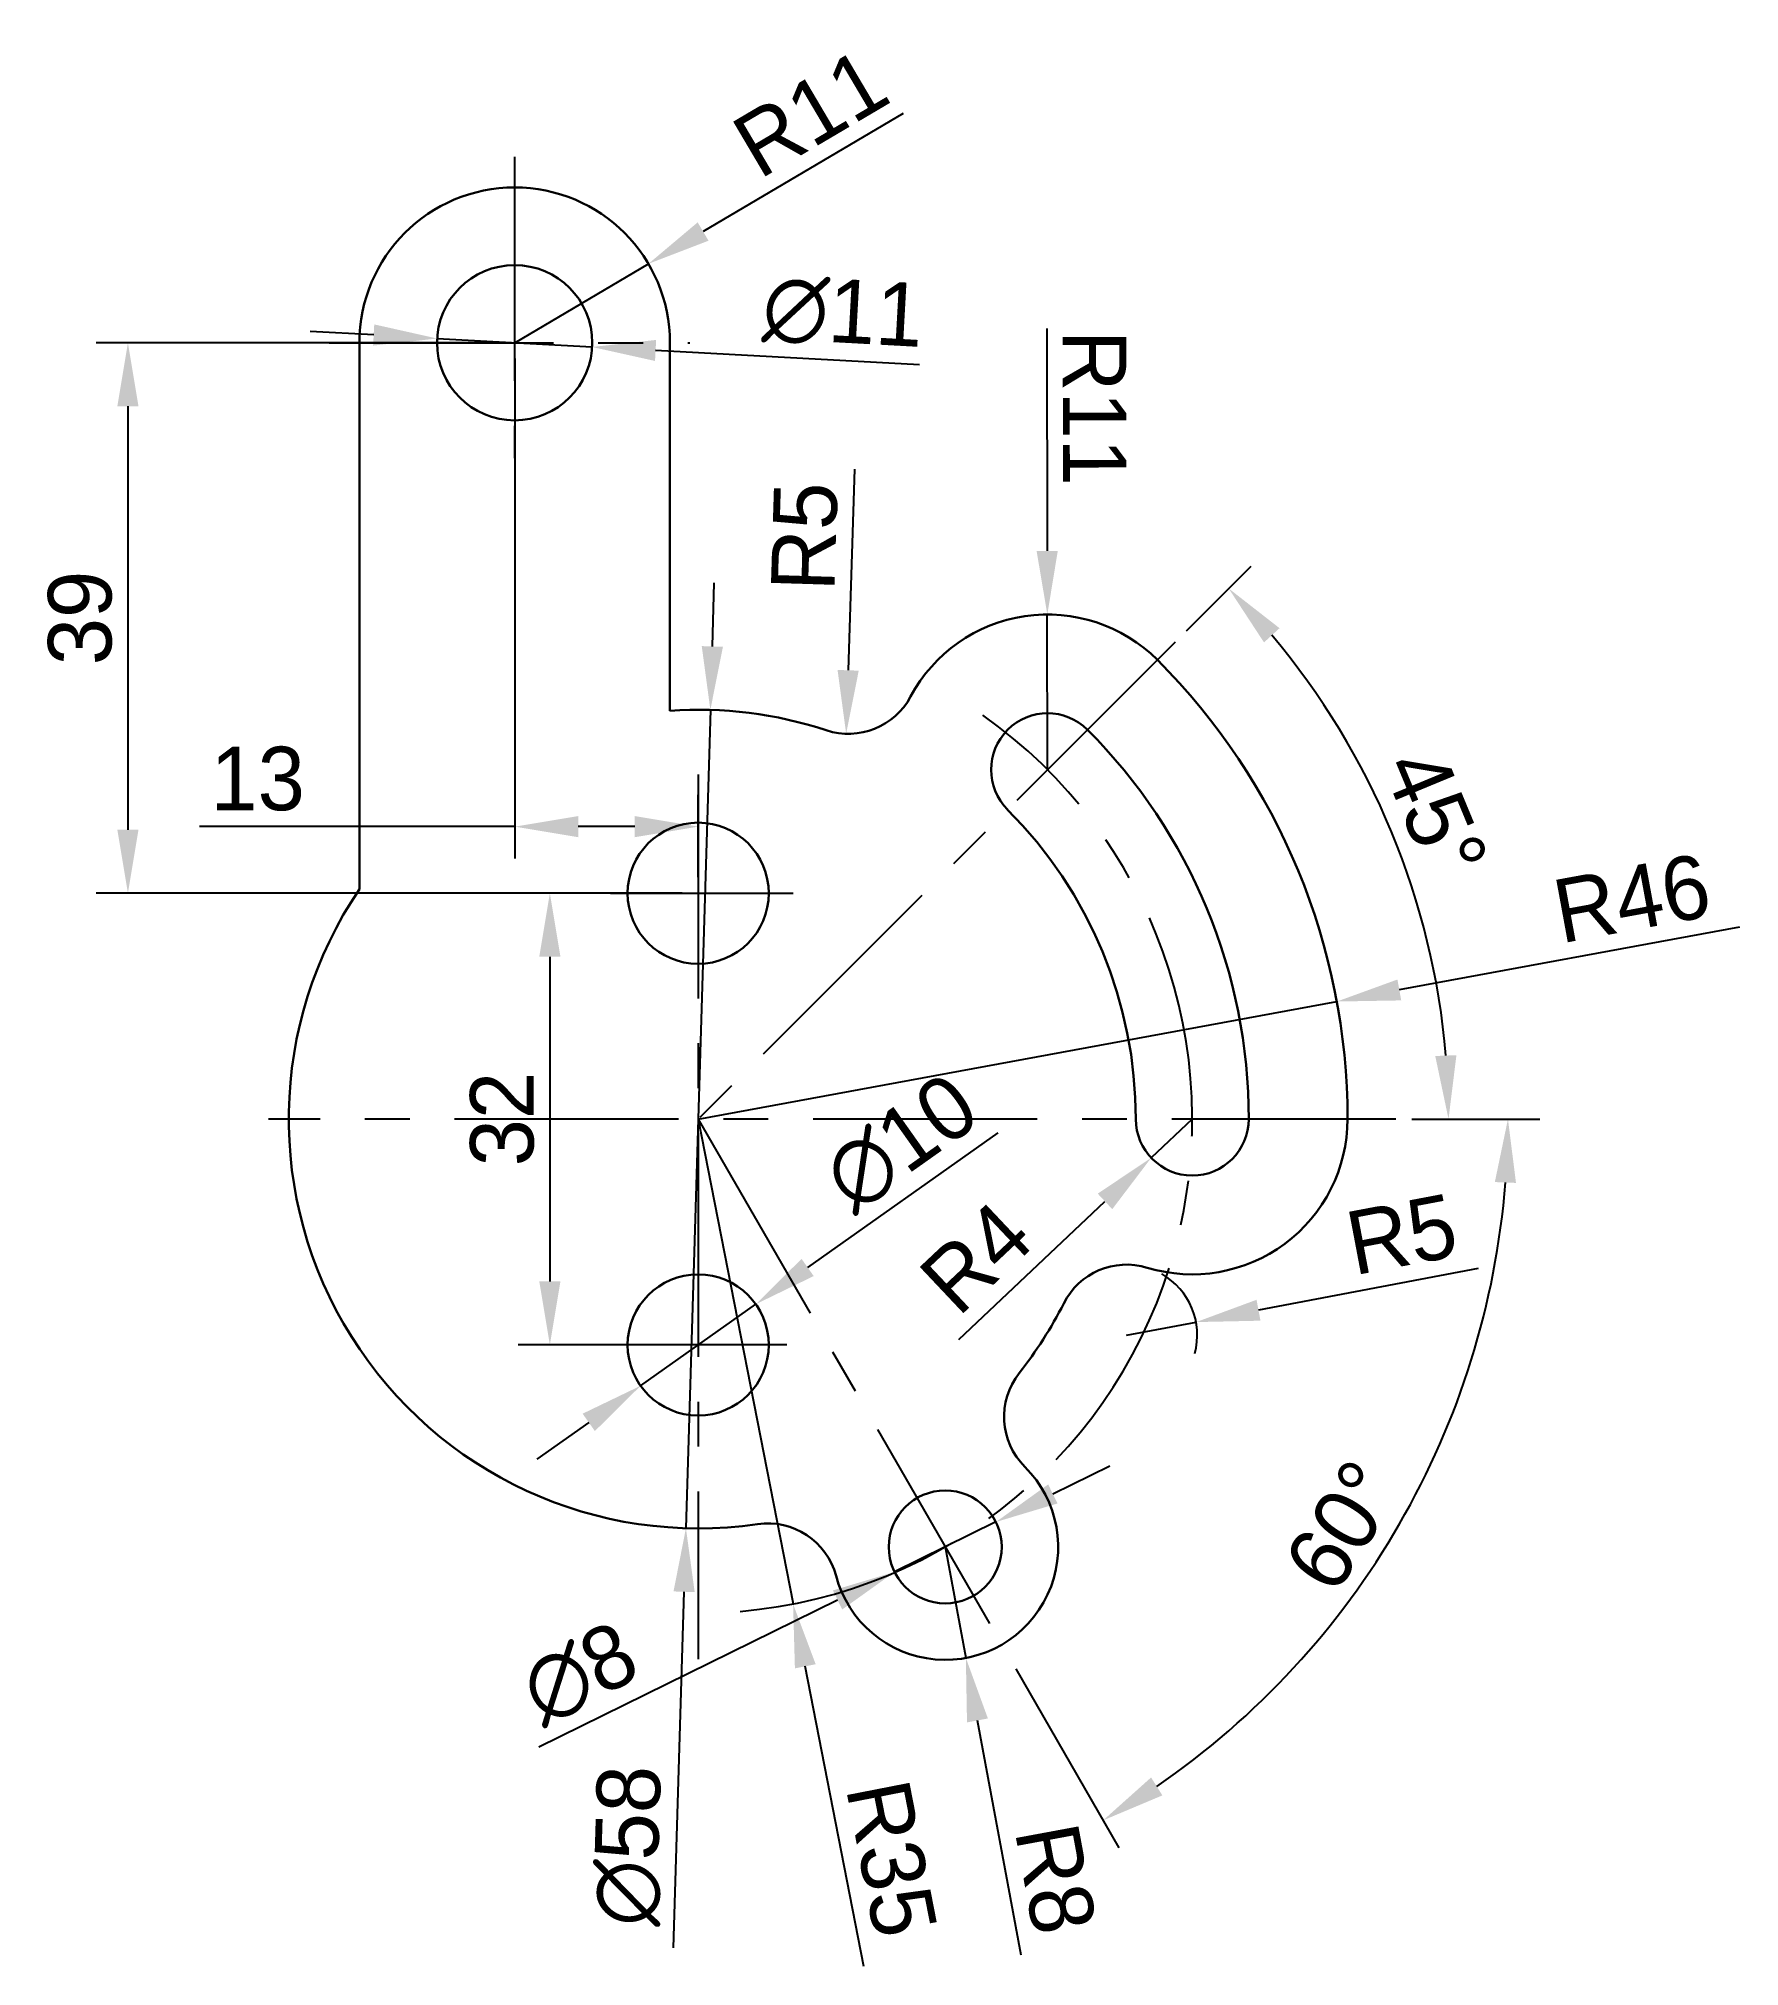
# Model space of a CAD drawing. Header units: millimetres. Extents: x 496 to 617, y 96 to 233.
import ezdxf

# ---------------------------------------------------------------- set-up
doc = ezdxf.new("R2010")
doc.units = ezdxf.units.MM
doc.linetypes.add('CENTER', pattern=[50.8, 31.75, -6.35, 6.35, -6.35])
doc.dimstyles.new('ISO-25', dxfattribs={"dimscale": 1.8, "dimtxt": 2.5, "dimasz": 2.5, "dimexe": 1.25, "dimexo": 0.625, "dimtad": 1, "dimdsep": 46, "dimtxsty": 'Standard', "dimcen": 2.5, "dimadec": 0, "dimazin": 0, "dimtfac": 1, "dimtmove": 0, "dimatfit": 3, "dimfxl": 0, "dimarcsym": 0})

# ---------------------------------------------------------------- blocks, each defined once
blk = doc.blocks.new('*D1')
at = {"color": 0, "lineweight": -2, "transparency": 16777216}
for p, q in [((541.98, 172.1), (530.35, 172.1)), ((532.6, 167.6), (532.6, 144.6)), ((541.98, 140.1), (530.35, 140.1))]:
    blk.add_line(p, q, dxfattribs=at)
at = {"color": 0, "transparency": 16777216}
for points in [[(531.85, 167.6), (533.35, 167.6), (532.6, 172.1)], [(531.85, 144.6), (533.35, 144.6), (532.6, 140.1)]]:
    blk.add_solid(points, dxfattribs=at)
at = {"layer": 'Defpoints', "color": 0, "transparency": 16777216}
for p in [(543.11, 172.1), (532.6, 140.1), (543.11, 140.1)]:
    blk.add_point(p, dxfattribs=at)
at = {"color": 0, "transparency": 16777216, "insert": (529.23, 156.1), "char_height": 4.5, "attachment_point": 5, "rotation": 90}
blk.add_mtext('32', dxfattribs=at)
blk = doc.blocks.new('*D2')
at = {"color": 0, "lineweight": -2, "transparency": 16777216}
for p, q in [((564.33, 155.12), (550.86, 145.59)), ((539.03, 137.21), (547.19, 142.99)), ((535.35, 134.61), (531.68, 132.01))]:
    blk.add_line(p, q, dxfattribs=at)
at = {"color": 0, "transparency": 16777216}
for points in [[(550.43, 146.2), (551.29, 144.98), (547.19, 142.99)], [(534.92, 135.23), (535.79, 134), (539.03, 137.21)]]:
    blk.add_solid(points, dxfattribs=at)
at = {"layer": 'Defpoints', "color": 0, "transparency": 16777216}
for p in [(547.19, 142.99), (539.03, 137.21)]:
    blk.add_point(p, dxfattribs=at)
at = {"color": 0, "transparency": 16777216, "insert": (557.48, 154.41), "char_height": 4.5, "attachment_point": 5, "rotation": 35.2898}
blk.add_mtext('∅10', dxfattribs=at)
blk = doc.blocks.new('*D3')
at = {"color": 0, "lineweight": -2, "transparency": 16777216}
for p, q in [((593.65, 156.1), (602.72, 156.1)), ((565.6, 117.15), (572.91, 104.48))]:
    blk.add_line(p, q, dxfattribs=at)
blk.add_arc((543.11, 156.1), 57.36, 304.4959, 355.5041, dxfattribs=at)
at = {"color": 0, "transparency": 16777216}
for points in [[(599.54, 151.64), (601.04, 151.58), (600.47, 156.1)], [(575.99, 108.19), (575.19, 109.46), (571.79, 106.42)]]:
    blk.add_solid(points, dxfattribs=at)
at = {"layer": 'Defpoints', "color": 0, "transparency": 16777216}
for p in [(512.66, 156.1), (543.11, 156.1), (592.52, 156.1), (597.01, 136.48), (565.03, 118.12)]:
    blk.add_point(p, dxfattribs=at)
at = {"color": 0, "transparency": 16777216, "insert": (588.76, 127.29), "char_height": 4.5, "attachment_point": 5, "rotation": 57.741}
blk.add_mtext('60\\M+5A1E3', dxfattribs=at)
blk = doc.blocks.new('*D4')
at = {"color": 0, "lineweight": -2, "transparency": 16777216}
for p, q in [((577.7, 190.69), (582.28, 195.28)), ((593.65, 156.1), (598.51, 156.1))]:
    blk.add_line(p, q, dxfattribs=at)
blk.add_arc((543.11, 156.1), 53.16, 4.852, 40.148, dxfattribs=at)
at = {"color": 0, "transparency": 16777216}
for points in [[(583.19, 189.87), (584.29, 190.88), (580.69, 193.69)], [(596.82, 160.63), (595.32, 160.57), (596.26, 156.1)]]:
    blk.add_solid(points, dxfattribs=at)
at = {"layer": 'Defpoints', "color": 0, "transparency": 16777216}
for p in [(576.9, 189.9), (594.45, 169.86), (512.66, 156.1), (543.11, 156.1), (592.52, 156.1)]:
    blk.add_point(p, dxfattribs=at)
at = {"color": 0, "transparency": 16777216, "insert": (595.33, 177.74), "char_height": 4.5, "attachment_point": 5, "rotation": 292.5}
blk.add_mtext('45\\M+5A1E3', dxfattribs=at)
blk = doc.blocks.new('*D5')
at = {"color": 0, "lineweight": -2, "transparency": 16777216}
for p, q in [((578.11, 156.1), (575.2, 153.36)), ((561.56, 140.49), (571.92, 150.27))]:
    blk.add_line(p, q, dxfattribs=at)
at = {"color": 0, "transparency": 16777216}
blk.add_solid([(571.41, 150.82), (572.44, 149.72), (575.2, 153.36)], dxfattribs=at)
at = {"layer": 'Defpoints', "color": 0, "transparency": 16777216}
for p in [(578.11, 156.1), (575.2, 153.36)]:
    blk.add_point(p, dxfattribs=at)
at = {"color": 0, "transparency": 16777216, "insert": (562.79, 146.29), "char_height": 4.5, "attachment_point": 5, "rotation": 43.3246}
blk.add_mtext('R4', dxfattribs=at)
blk = doc.blocks.new('*D6')
at = {"color": 0, "lineweight": -2, "transparency": 16777216}
for p, q in [((544.11, 189.59), (544.24, 194.09)), ((543.97, 185.09), (542.24, 127.12)), ((541.35, 97.39), (542.11, 122.62))]:
    blk.add_line(p, q, dxfattribs=at)
at = {"color": 0, "transparency": 16777216}
for points in [[(543.36, 189.61), (544.86, 189.56), (543.97, 185.09)], [(541.36, 122.64), (542.86, 122.59), (542.24, 127.12)]]:
    blk.add_solid(points, dxfattribs=at)
at = {"layer": 'Defpoints', "color": 0, "transparency": 16777216}
for p in [(543.97, 185.09), (542.24, 127.12)]:
    blk.add_point(p, dxfattribs=at)
at = {"color": 0, "transparency": 16777216, "insert": (538.19, 104.62), "char_height": 4.5, "attachment_point": 5, "rotation": 88.2905}
blk.add_mtext('∅58', dxfattribs=at)
blk = doc.blocks.new('*D7')
at = {"color": 0, "lineweight": -2, "transparency": 16777216}
blk.add_line((554.17, 202.14), (553.73, 187.9), dxfattribs=at)
at = {"color": 0, "transparency": 16777216}
blk.add_solid([(552.98, 187.92), (554.48, 187.87), (553.59, 183.4)], dxfattribs=at)
at = {"layer": 'Defpoints', "color": 0, "transparency": 16777216}
for p in [(553.75, 188.39), (553.59, 183.4)]:
    blk.add_point(p, dxfattribs=at)
at = {"color": 0, "transparency": 16777216, "insert": (550.65, 197.37), "char_height": 4.5, "attachment_point": 5, "rotation": 88.2392}
blk.add_mtext('R5', dxfattribs=at)
blk = doc.blocks.new('*D8')
at = {"color": 0, "lineweight": -2, "transparency": 16777216}
for p, q in [((557.62, 227.34), (543.46, 218.98)), ((530.11, 211.1), (539.58, 216.69))]:
    blk.add_line(p, q, dxfattribs=at)
at = {"color": 0, "transparency": 16777216}
blk.add_solid([(543.07, 219.63), (543.84, 218.33), (539.58, 216.69)], dxfattribs=at)
at = {"layer": 'Defpoints', "color": 0, "transparency": 16777216}
for p in [(539.58, 216.69), (530.11, 211.1)]:
    blk.add_point(p, dxfattribs=at)
at = {"color": 0, "transparency": 16777216, "insert": (551.06, 227.38), "char_height": 4.5, "attachment_point": 5, "rotation": 30.5491}
blk.add_mtext('R11', dxfattribs=at)
blk = doc.blocks.new('*D9')
at = {"color": 0, "lineweight": -2, "transparency": 16777216}
for p, q in [((520.12, 211.65), (515.63, 211.9)), ((524.62, 211.4), (535.6, 210.8)), ((558.79, 209.53), (540.09, 210.55))]:
    blk.add_line(p, q, dxfattribs=at)
at = {"color": 0, "transparency": 16777216}
for points in [[(520.16, 212.4), (520.08, 210.9), (524.62, 211.4)], [(540.13, 211.3), (540.05, 209.81), (535.6, 210.8)]]:
    blk.add_solid(points, dxfattribs=at)
at = {"layer": 'Defpoints', "color": 0, "transparency": 16777216}
for p in [(524.62, 211.4), (535.6, 210.8)]:
    blk.add_point(p, dxfattribs=at)
at = {"color": 0, "transparency": 16777216, "insert": (553.36, 213.21), "char_height": 4.5, "attachment_point": 5, "rotation": 356.8627}
blk.add_mtext('∅11', dxfattribs=at)
blk = doc.blocks.new('*D10')
at = {"color": 0, "lineweight": -2, "transparency": 16777216}
for p, q in [((528.98, 211.1), (500.46, 211.1)), ((502.71, 206.6), (502.71, 176.6)), ((541.98, 172.1), (500.46, 172.1))]:
    blk.add_line(p, q, dxfattribs=at)
at = {"color": 0, "transparency": 16777216}
for points in [[(501.96, 206.6), (503.46, 206.6), (502.71, 211.1)], [(501.96, 176.6), (503.46, 176.6), (502.71, 172.1)]]:
    blk.add_solid(points, dxfattribs=at)
at = {"layer": 'Defpoints', "color": 0, "transparency": 16777216}
for p in [(530.11, 211.1), (502.71, 172.1), (543.11, 172.1)]:
    blk.add_point(p, dxfattribs=at)
at = {"color": 0, "transparency": 16777216, "insert": (499.33, 191.6), "char_height": 4.5, "attachment_point": 5, "rotation": 90}
blk.add_mtext('39', dxfattribs=at)
blk = doc.blocks.new('*D11')
at = {"color": 0, "lineweight": -2, "transparency": 16777216}
for p, q in [((530.11, 209.98), (530.11, 174.57)), ((543.11, 173.23), (543.11, 179.07)), ((530.11, 176.82), (507.78, 176.82)), ((538.61, 176.82), (534.61, 176.82))]:
    blk.add_line(p, q, dxfattribs=at)
at = {"color": 0, "transparency": 16777216}
for points in [[(534.61, 177.57), (534.61, 176.07), (530.11, 176.82)], [(538.61, 177.57), (538.61, 176.07), (543.11, 176.82)]]:
    blk.add_solid(points, dxfattribs=at)
at = {"layer": 'Defpoints', "color": 0, "transparency": 16777216}
for p in [(530.11, 211.1), (530.11, 176.82), (543.11, 172.1)]:
    blk.add_point(p, dxfattribs=at)
at = {"color": 0, "transparency": 16777216, "insert": (511.9, 180.2), "char_height": 4.5, "attachment_point": 5}
blk.add_mtext('13', dxfattribs=at)
blk = doc.blocks.new('*D12')
at = {"color": 0, "lineweight": -2, "transparency": 16777216}
for p, q in [((568.23, 129.55), (572.27, 131.54)), ((564.2, 127.56), (557.02, 124.02)), ((531.83, 111.62), (552.98, 122.04))]:
    blk.add_line(p, q, dxfattribs=at)
at = {"color": 0, "transparency": 16777216}
for points in [[(567.9, 130.22), (568.56, 128.87), (564.2, 127.56)], [(552.65, 122.71), (553.31, 121.36), (557.02, 124.02)]]:
    blk.add_solid(points, dxfattribs=at)
at = {"layer": 'Defpoints', "color": 0, "transparency": 16777216}
for p in [(564.2, 127.56), (557.02, 124.02)]:
    blk.add_point(p, dxfattribs=at)
at = {"color": 0, "transparency": 16777216, "insert": (534.71, 116.8), "char_height": 4.5, "attachment_point": 5, "rotation": 26.2206}
blk.add_mtext('∅8', dxfattribs=at)
blk = doc.blocks.new('*D13')
at = {"color": 0, "lineweight": -2, "transparency": 16777216}
for p, q in [((616.87, 169.69), (592.77, 165.25)), ((543.11, 156.1), (588.35, 164.43))]:
    blk.add_line(p, q, dxfattribs=at)
at = {"color": 0, "transparency": 16777216}
blk.add_solid([(592.64, 165.99), (592.91, 164.51), (588.35, 164.43)], dxfattribs=at)
at = {"layer": 'Defpoints', "color": 0, "transparency": 16777216}
for p in [(588.35, 164.43), (543.11, 156.1)]:
    blk.add_point(p, dxfattribs=at)
at = {"color": 0, "transparency": 16777216, "insert": (609.25, 171.72), "char_height": 4.5, "attachment_point": 5, "rotation": 10.4366}
blk.add_mtext('R46', dxfattribs=at)
blk = doc.blocks.new('*D14')
at = {"color": 0, "lineweight": -2, "transparency": 16777216}
for p, q in [((543.11, 156.1), (549.83, 121.75)), ((554.85, 96.07), (550.69, 117.34))]:
    blk.add_line(p, q, dxfattribs=at)
at = {"color": 0, "transparency": 16777216}
blk.add_solid([(551.43, 117.48), (549.96, 117.19), (549.83, 121.75)], dxfattribs=at)
at = {"layer": 'Defpoints', "color": 0, "transparency": 16777216}
for p in [(543.11, 156.1), (549.83, 121.75)]:
    blk.add_point(p, dxfattribs=at)
at = {"color": 0, "transparency": 16777216, "insert": (556.8, 103.71), "char_height": 4.5, "attachment_point": 5, "rotation": 281.0712}
blk.add_mtext('R35', dxfattribs=at)
blk = doc.blocks.new('*D15')
at = {"color": 0, "lineweight": -2, "transparency": 16777216}
for p, q in [((567.8, 212.1), (567.83, 196.35)), ((567.86, 180.85), (567.84, 191.85))]:
    blk.add_line(p, q, dxfattribs=at)
at = {"color": 0, "transparency": 16777216}
blk.add_solid([(568.58, 196.35), (567.08, 196.35), (567.84, 191.85)], dxfattribs=at)
at = {"layer": 'Defpoints', "color": 0, "transparency": 16777216}
for p in [(567.84, 191.85), (567.86, 180.85)]:
    blk.add_point(p, dxfattribs=at)
at = {"color": 0, "transparency": 16777216, "insert": (571.19, 206.48), "char_height": 4.5, "attachment_point": 5, "rotation": 270.0975}
blk.add_mtext('R11', dxfattribs=at)
blk = doc.blocks.new('*D16')
at = {"color": 0, "lineweight": -2, "transparency": 16777216}
for p, q in [((598.36, 145.51), (582.8, 142.56)), ((573.46, 140.79), (578.38, 141.72))]:
    blk.add_line(p, q, dxfattribs=at)
blk.add_arc((573.46, 140.79), 5, 344.9493, 60.2398, dxfattribs=at)
at = {"color": 0, "transparency": 16777216}
blk.add_solid([(582.66, 143.3), (582.94, 141.82), (578.38, 141.72)], dxfattribs=at)
at = {"layer": 'Defpoints', "color": 0, "transparency": 16777216}
for p in [(573.46, 140.79), (578.38, 141.72)]:
    blk.add_point(p, dxfattribs=at)
at = {"color": 0, "transparency": 16777216, "insert": (592.94, 147.92), "char_height": 4.5, "attachment_point": 5, "rotation": 10.7324}
blk.add_mtext('R5', dxfattribs=at)
blk = doc.blocks.new('*D19')
at = {"color": 0, "lineweight": -2, "transparency": 16777216}
for p, q in [((560.61, 125.79), (562.07, 117.93)), ((565.98, 96.87), (562.89, 113.5))]:
    blk.add_line(p, q, dxfattribs=at)
at = {"color": 0, "transparency": 16777216}
blk.add_solid([(563.63, 113.64), (562.15, 113.36), (562.07, 117.93)], dxfattribs=at)
at = {"layer": 'Defpoints', "color": 0, "transparency": 16777216}
for p in [(560.61, 125.79), (562.07, 117.93)]:
    blk.add_point(p, dxfattribs=at)
at = {"color": 0, "transparency": 16777216, "insert": (568.41, 102.28), "char_height": 4.5, "attachment_point": 5, "rotation": 280.5241}
blk.add_mtext('R8', dxfattribs=at)

msp = doc.modelspace()

# ---------------------------------------------------------------- linework, layer by layer
at = {"color": 1, "linetype": 'CENTER', "ltscale": 0.5}
for p, q in [((530.107, 224.27), (530.107, 202.935)), ((516.977, 211.102), (542.523, 211.102)), ((576.901, 189.896), (543.107, 156.102)), ((543.107, 180.523), (543.107, 117.845)), ((536.903, 172.102), (549.831, 172.102)), ((592.524, 156.102), (512.661, 156.102)), ((543.107, 156.102), (565.033, 118.125)), ((549.386, 140.102), (536.976, 140.102))]:
    msp.add_line(p, q, dxfattribs=at)
at = {"lineweight": 30}
for p, q in [((519.107, 211.102), (519.107, 172.381)), ((541.107, 211.102), (541.107, 185.033))]:
    msp.add_line(p, q, dxfattribs=at)
for centre, radius in [((530.107, 211.102), 5.5), ((543.107, 172.102), 5), ((543.107, 140.102), 5), ((560.607, 125.791), 4)]:
    msp.add_circle(centre, radius, dxfattribs=at)
for centre, radius, start, end in [((530.107, 211.102), 11, 0, 180), ((567.856, 180.851), 11, 45, 151.86865), ((553.746, 188.395), 5, 251.7655, 331.86865), ((543.107, 156.102), 29, 71.7655, 93.95457), ((567.856, 180.851), 4, 45, 225), ((543.107, 156.102), 29, 145.85158, 278.3433), ((578.107, 156.102), 4, 180, 0), ((578.107, 156.102), 11, 253.13135, 0), ((573.464, 140.791), 5, 73.13135, 153.2345), ((543.107, 156.102), 29, 321.6567, 333.2345), ((569.774, 135.01), 5, 141.6567, 225.16137), ((560.607, 125.791), 8, 194.83863, 45.16137), ((548.041, 122.462), 5, 14.83863, 98.3433)]:
    msp.add_arc(centre, radius, start, end, dxfattribs=at)
at = {"color": 7, "lineweight": 30}
msp.add_arc((543.107, 156.102), 46, 0, 45, dxfattribs=at)
at = {"color": 1, "linetype": 'CENTER', "ltscale": 0.5}
msp.add_arc((543.107, 156.102), 35, 274.87127, 54.8257, dxfattribs=at)
at = {"color": 7, "linetype": 'CENTER', "lineweight": 30}
for radius in [39, 31]:
    msp.add_arc((543.107, 156.102), radius, 0, 45, dxfattribs=at)

# ---------------------------------------------------------------- dimensions: what is measured, and where the dimension line sits
at = {"color": 3}
for center, mpoint, picture, middle in [((530.107, 211.102), (539.58, 216.693), '*D8', (552.771, 224.478)), ((553.746, 188.395), (553.592, 183.397), '*D7', (554.019, 197.266)), ((543.107, 156.102), (588.346, 164.435), '*D13', (609.861, 168.398)), ((543.107, 156.102), (549.828, 121.754), '*D14', (553.485, 103.065)), ((573.464, 140.791), (578.377, 141.722), '*D16', (593.566, 144.601)), ((560.607, 125.791), (562.068, 117.926), '*D19', (565.089, 101.664))]:
    dim = msp.add_radius_dim(center=center, mpoint=mpoint, dimstyle='ISO-25', dxfattribs=at)
    dim.commit()
    dim.dimension.update_dxf_attribs({"geometry": picture, "text_midpoint": middle, "dimtype": 164})
for p1, p2, picture, middle in [((524.615, 211.403), (535.599, 210.801), '*D9', (553.173, 209.838)), ((543.972, 185.089), (542.242, 127.115), '*D6', (541.567, 104.516)), ((539.026, 137.214), (547.188, 142.991), '*D2', (559.432, 151.656)), ((564.195, 127.559), (557.019, 124.024), '*D12', (536.204, 113.773))]:
    dim = msp.add_diameter_dim_2p(p1=p1, p2=p2, dimstyle='ISO-25', dxfattribs=at)
    dim.commit()
    dim.dimension.update_dxf_attribs({"geometry": picture, "text_midpoint": middle, "dimtype": 163})
for center, mpoint, picture, middle in [((567.856, 180.851), (567.837, 191.851), '*D15', (571.187, 206.482)), ((578.107, 156.102), (575.197, 153.358), '*D5', (562.788, 146.293))]:
    dim = msp.add_radius_dim(center=center, mpoint=mpoint, dimstyle='ISO-25', dxfattribs=at)
    dim.commit()
    dim.dimension.update_dxf_attribs({"geometry": picture, "text_midpoint": middle})
for base, p1, p2, picture, middle in [((502.709, 172.102), (530.107, 211.102), (543.107, 172.102), '*D10', (499.334, 191.602)), ((532.603, 140.102), (543.107, 172.102), (543.107, 140.102), '*D1', (529.228, 156.102))]:
    dim = msp.add_linear_dim(base=base, p1=p1, p2=p2, angle=90, dimstyle='ISO-25', dxfattribs=at)
    dim.commit()
    dim.dimension.update_dxf_attribs({"geometry": picture, "text_midpoint": middle})
dim = msp.add_linear_dim(base=(530.107, 176.82), p1=(543.107, 172.102), p2=(530.107, 211.102), dimstyle='ISO-25', dxfattribs=at)
dim.commit()
dim.dimension.update_dxf_attribs({"geometry": '*D11', "text_midpoint": (511.901, 176.82), "dimtype": 160})
dim = msp.add_angular_dim_2l(base=(594.451, 169.86), line1=((576.901, 189.896), (543.107, 156.102)), line2=((592.524, 156.102), (512.661, 156.102)), dimstyle='ISO-25', dxfattribs=at)
dim.commit()
dim.dimension.update_dxf_attribs({"geometry": '*D4', "text_midpoint": (595.334, 177.735)})
dim = msp.add_angular_dim_2l(base=(597.011, 136.483), line1=((592.524, 156.102), (512.661, 156.102)), line2=((543.107, 156.102), (565.033, 118.125)), dimstyle='ISO-25', dxfattribs=at)
dim.commit()
dim.dimension.update_dxf_attribs({"geometry": '*D3', "text_midpoint": (591.616, 125.485), "dimtype": 162})

doc.saveas('drawing.dxf')
